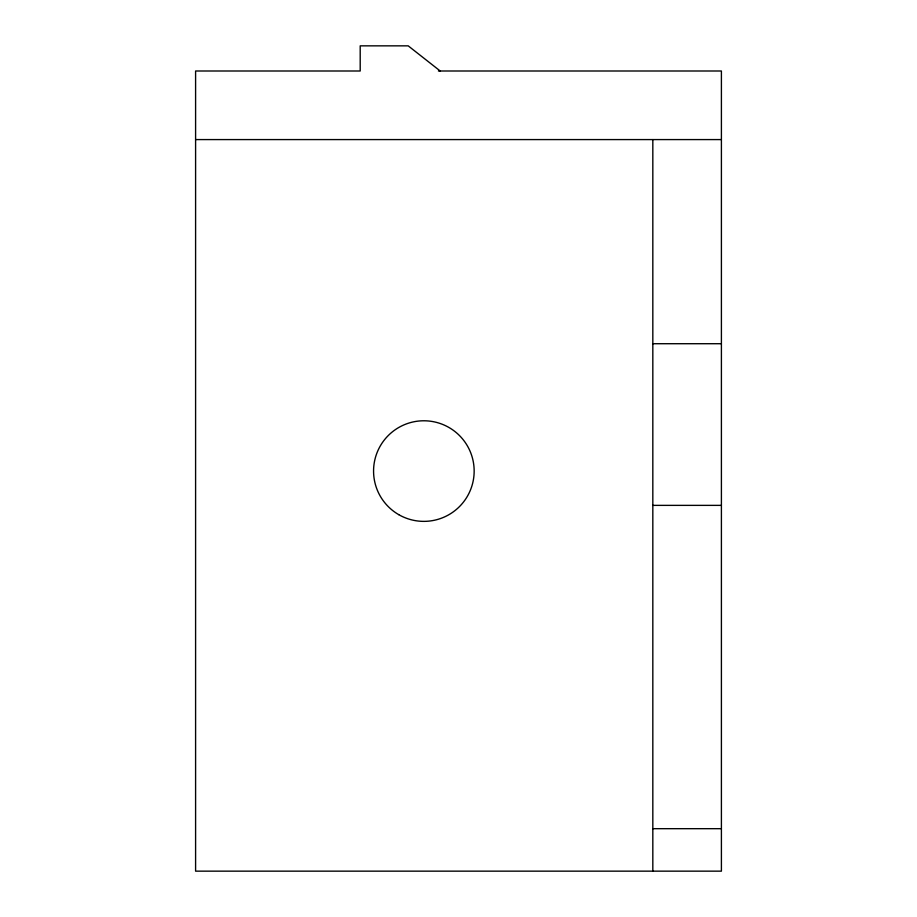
<?xml version="1.0" encoding="UTF-8"?>
<svg xmlns="http://www.w3.org/2000/svg" width="917" height="917" viewBox="0 0 917 917"><rect width="100%" height="100%" fill="white"/><g stroke="black" fill="none" stroke-linecap="round" stroke-linejoin="round"><path stroke-width="1.38" d="M438.406 70.999L721.404 70.999L721.404 871.15L195.596 871.15L195.596 70.999L360.198 70.999L360.198 45.85L408.203 45.85L440.206 70.999M195.596 139.579L721.404 139.579M652.824 343.715L721.404 343.715M652.824 505.37L721.404 505.37M652.824 828.681L721.404 828.681M652.824 139.579L652.824 871.15M398.712 514.632A50.297 50.297 0 0 0 474.158 471.074A50.297 50.297 0 0 0 398.712 427.517A50.297 50.297 0 0 0 398.712 514.632"/></g></svg>
